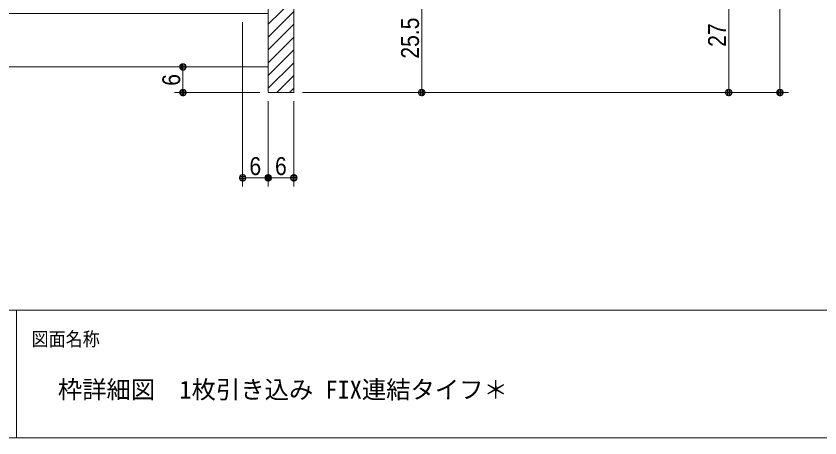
# Model space of a CAD drawing. Units: millimetres, scale not verified. Extents: x -606 to 606, y -304 to 304.
# Drawn here: x -393.9 to -205.4, y -277 to -178.1 of the extents above; entities that cross this region are included whole.
import ezdxf
from ezdxf.enums import TextEntityAlignment as Align

# ---------------------------------------------------------------- set-up
doc = ezdxf.new("R2010")
doc.units = ezdxf.units.MM
doc.header["$LTSCALE"] = 2
for name, color, linetype, lineweight in [('0-0_1図面枠', 7, 'Continuous', 9), ('0-1_3一般', 7, 'Continuous', 9), ('0-3_2寸法-1', 7, 'Continuous', 9), ('0-4_0', 7, 'Continuous', 9)]:
    doc.layers.add(name, color=color, linetype=linetype, lineweight=lineweight)
doc.styles.add('ＭＳ ゴシック', font='')
doc.styles.add('ＭＳ Ｐゴシック', font='')
doc.styles.get('ＭＳ ゴシック').set_extended_font_data('MS Gothic')
doc.styles.get('ＭＳ Ｐゴシック').set_extended_font_data('MS PGothic')

# ---------------------------------------------------------------- blocks, each defined once
blk = doc.blocks.new('グループ-2')
at = {"layer": '0-0_1図面枠'}
for p, q in [((-800, -494), (800, -494)), ((-430, -494), (-430, -554))]:
    blk.add_line(p, q, dxfattribs=at)
blk.add_lwpolyline([(-800, 554), (800, 554), (800, -554), (-800, -554)], close=True, dxfattribs=at)
blk = doc.blocks.new('図面枠')
at = {"layer": '0-0_1図面枠'}
blk.add_blockref('グループ-2', (0, 0), dxfattribs=at)
at = {"layer": '0-0_1図面枠', "style": 'ＭＳ ゴシック', "width": 0.9}
blk.add_text('図面名称', height=6.51, dxfattribs=at).set_placement((-423.001, -512.839), align=Align.BOTTOM_LEFT)
blk = doc.blocks.new('_Dot')
at = {"layer": '0-4_0'}
for p, q in [((-1, 0), (-2, 0)), ((0.978, 0.2), (-0.978, 0.2)), ((0.799, 0.6), (-0.799, 0.6)), ((0.916, -0.398), (-0.916, -0.398)), ((0.6, -0.798), (-0.6, -0.798))]:
    blk.add_line(p, q, dxfattribs=at)
for points in [[(1, 0), (0.992, 0.125), (0.969, 0.249), (0.93, 0.368), (0.876, 0.482), (0.809, 0.588), (0.729, 0.685), (0.637, 0.771), (0.536, 0.844), (0.426, 0.905), (0.309, 0.951), (0.187, 0.982), (0.063, 0.998), (-0.063, 0.998), (-0.187, 0.982), (-0.309, 0.951), (-0.426, 0.905), (-0.536, 0.844), (-0.637, 0.771), (-0.729, 0.685), (-0.809, 0.588), (-0.876, 0.482), (-0.93, 0.368), (-0.969, 0.249), (-0.992, 0.125), (-1, 0), (0, 0)], [(-1, 0), (-0.992, -0.125), (-0.969, -0.249), (-0.93, -0.368), (-0.876, -0.482), (-0.809, -0.588), (-0.729, -0.685), (-0.637, -0.771), (-0.536, -0.844), (-0.426, -0.905), (-0.309, -0.951), (-0.187, -0.982), (-0.063, -0.998), (0.063, -0.998), (0.187, -0.982), (0.309, -0.951), (0.426, -0.905), (0.536, -0.844), (0.637, -0.771), (0.729, -0.685), (0.809, -0.588), (0.876, -0.482), (0.93, -0.368), (0.969, -0.249), (0.992, -0.125), (1, 0), (0, 0)]]:
    blk.add_lwpolyline(points, close=True, dxfattribs=at)
blk = doc.blocks.new('グループ-6')
at = {"layer": '0-1_3一般'}
for p, q in [((-312, -360), (-300, -348)), ((-312, -366), (-300, -354)), ((-312, -372), (-300, -360)), ((-312, -378), (-300, -366)), ((-312, -384), (-300, -372)), ((-601.241, -380), (-312, -380)), ((-312, -390), (-300, -378)), ((-308, -392), (-300, -384)), ((-302, -392), (-300, -390))]:
    blk.add_line(p, q, dxfattribs=at)
for points in [[(-300, -342.694), (-300, -392), (-312, -392), (-312, -351), (-324, -351), (-324, -323)], [(-300, -342.694), (-300, -392), (-312, -392), (-312, -351), (-324, -351), (-324, -323)], [(-312, -380), (-312, -355), (-601.241, -355)]]:
    blk.add_lwpolyline(points, dxfattribs=at)

msp = doc.modelspace()

# ---------------------------------------------------------------- linework, layer by layer
at = {"layer": '0-3_2寸法-1'}
for p, q in [((-214.75, -55.501), (-214.75, -194.499)), ((-226.75, -194.499), (-226.75, -170.501)), ((-298.75, -172.001), (-298.75, -194.499)), ((-340.75, -179.5), (-340.75, -218)), ((-336.75, -190), (-356.75, -190)), ((-354.75, -194.499), (-354.75, -191.501)), ((-336.75, -196), (-356.75, -196)), ((-326.75, -196), (-296.75, -196)), ((-296.75, -196), (-224.75, -196)), ((-224.75, -196), (-212.75, -196)), ((-334.75, -198), (-334.75, -218)), ((-334.75, -198), (-334.75, -218)), ((-328.75, -198), (-328.75, -218)), ((-336.251, -216), (-339.249, -216)), ((-333.249, -216), (-330.251, -216))]:
    msp.add_line(p, q, dxfattribs=at)

# ---------------------------------------------------------------- block references
at = {"layer": '0-0_1図面枠', "xscale": 0.5, "yscale": 0.5}
msp.add_blockref('図面枠', (-178.75, 0), dxfattribs=at)
at = {"layer": '0-1_3一般', "xscale": 0.5, "yscale": 0.5}
msp.add_blockref('グループ-6', (-178.75, 0), dxfattribs=at)
at = {"layer": '0-3_2寸法-1', "xscale": 0.7503418, "yscale": 0.7503418}
for p, rotation in [((-354.75, -190), 90), ((-354.75, -196), 270), ((-298.75, -196), 270), ((-226.75, -196), 270), ((-214.75, -196), 270), ((-340.75, -216), 180), ((-334.75, -216), 180)]:
    msp.add_blockref('_Dot', p, dxfattribs=dict(at, rotation=rotation))
for p in [(-334.75, -216), (-328.75, -216)]:
    msp.add_blockref('_Dot', p, dxfattribs=at)

# ---------------------------------------------------------------- texts
at = {"layer": '0-0_1図面枠', "style": 'ＭＳ ゴシック'}
msp.add_text('枠詳細図\u30001枚引き込み FIX連結タイフ＊', height=4.184, dxfattribs=at).set_placement((-384.098, -269.016), align=Align.BOTTOM_LEFT)
at = {"layer": '0-3_2寸法-1', "style": 'ＭＳ Ｐゴシック', "width": 0.9}
for s, p in [('25.5', (-298.144, -188.036)), ('27', (-226.144, -185.278)), ('6', (-354.144, -194.405))]:
    msp.add_text(s, height=4.194, rotation=90, dxfattribs=at).set_placement(p, align=Align.BOTTOM_LEFT)
for p in [(-339.155, -216.606), (-333.155, -216.606)]:
    msp.add_text('6', height=4.194, dxfattribs=at).set_placement(p, align=Align.BOTTOM_LEFT)

doc.saveas('drawing.dxf')
